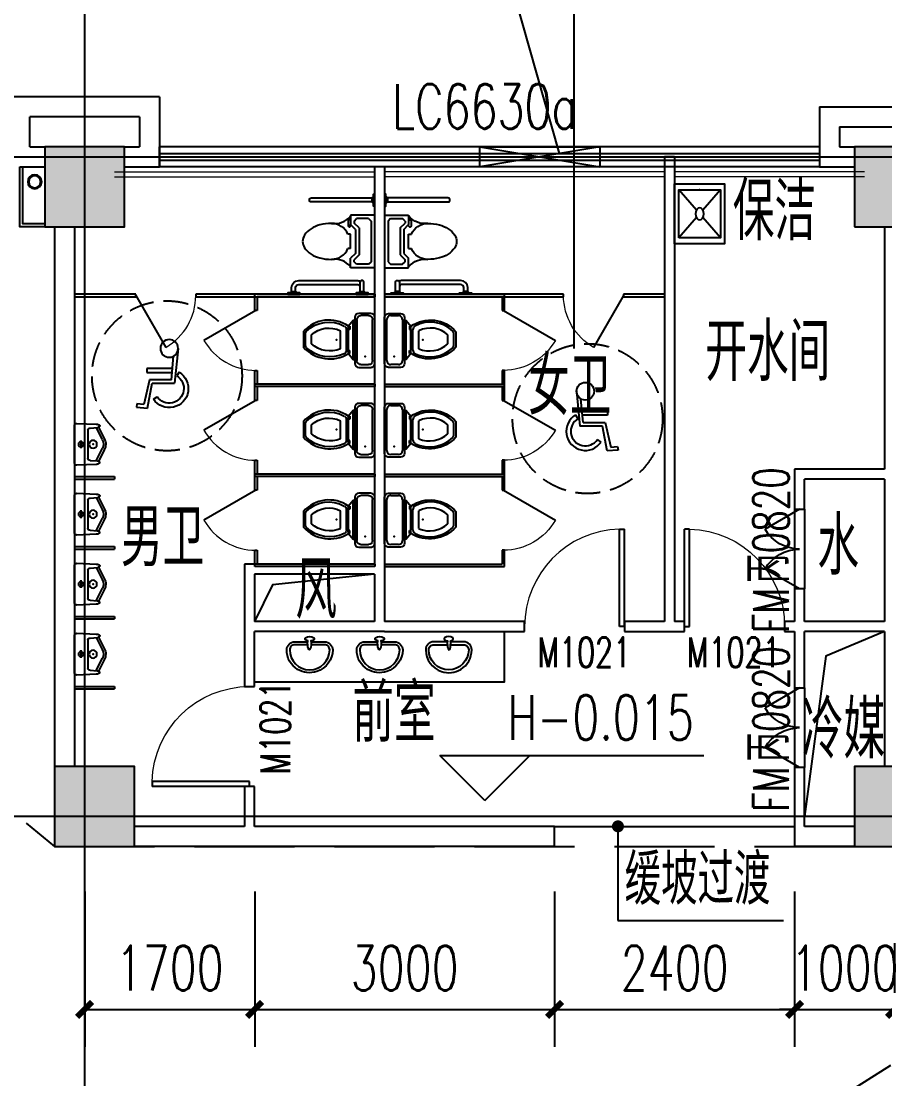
# Model space of a CAD drawing. Extents: x 1738711 to 2346805, y 1189731 to 2516152.
# Drawn here: x 1950257 to 1958894, y 1696599 to 1707182 of the extents above; entities that cross this region are included whole.
import ezdxf

# ---------------------------------------------------------------- set-up
doc = ezdxf.new("R2010")
doc.units = 0
doc.header["$LTSCALE"] = 1000
doc.header["$MEASUREMENT"] = 0
doc.linetypes.add('DASH', pattern=[0.35, 0.25, -0.1])
doc.linetypes.add('复件 140224通州运河二期售楼部条件图_t3$0$X-ME SHAFT SH$0$X-B2$0$WATER_LINE', pattern=[0])
doc.layers.add('_0', color=7, linetype='Continuous', lineweight=25)
doc.layers.add('栏杆', color=6, linetype='Continuous', lineweight=15)
for name, color, linetype in [('AR-TEXT', 7, 'Continuous'), ('COLUMN', 9, 'Continuous'), ('DIM_ELEV', 3, 'Continuous'), ('DIM_IDEN', 3, 'Continuous'), ('DIM_LEAD', 3, 'Continuous'), ('DOTE', 1, 'Continuous'), ('LATRINE', 6, 'Continuous'), ('LVTRY', 6, 'Continuous'), ('PUB_DIM', 3, 'Continuous'), ('PUB_HATCH', 8, 'Continuous'), ('PUB_TEXT', 7, 'Continuous'), ('TOL', 8, 'Continuous'), ('WALL', 40, 'Continuous'), ('WINDOW', 144, 'Continuous'), ('WINDOW_TEXT', 7, 'Continuous'), ('YS', 6, 'Continuous'), ('疏散距离', 211, 'DASH'), ('看线', 8, 'Continuous'), ('面层', 6, 'Continuous')]:
    doc.layers.add(name, color=color, linetype=linetype)
doc.styles.add('_TCH_DIM', font='SIMPLEX', dxfattribs={"bigfont": 'GBCBIG'})
doc.styles.add('_TCH_DIM_T3', font='SIMPLEX', dxfattribs={"width": 0.705882, "bigfont": 'GBCBIG'})
doc.styles.add('_TCH_WINDOW', font='SIMPLEX', dxfattribs={"height": 3.5, "bigfont": 'GBCBIG'})
doc.styles.get("Standard").update_dxf_attribs({"font": 'gbenor.shx', "bigfont": 'gbcbig.shx'})
doc.dimstyles.new('_TCH_ARCH&&150', dxfattribs={"dimtxt": 446.25, "dimasz": 150, "dimexe": 375, "dimexo": 450, "dimgap": 189.375, "dimtad": 1, "dimdec": 0, "dimzin": 0, "dimdsep": 46, "dimtxsty": '_TCH_DIM_T3', "dimblk": 'ARCHTICK', "dimcen": 0.09, "dimclrt": 7, "dimazin": 2, "dimtfac": 1, "dimtdec": 0, "dimtix": 1, "dimtmove": 2, "dimatfit": 3, "dimfxl": 1, "dimtolj": 1, "dimtzin": 0, "dimarcsym": 0})

# ---------------------------------------------------------------- blocks, each defined once
blk = doc.blocks.new('$lvtry$00000218')
at = {"color": 0, "linetype": 'Continuous'}
for p, q in [((-243, -138), (-243, -62)), ((-203, -22), (208, -22)), ((248, -62), (248, -138)), ((208, -178), (-203, -178)), ((198, -200), (-190, -200)), ((-73, -200), (-73, -216)), ((83, -200), (83, -216)), ((-190, -216), (198, -216)), ((-133, -263), (-133, -248)), ((-133, -248), (-103, -248)), ((-133, -263), (141, -263)), ((-103, -248), (-103, -263)), ((-103, -248), (-102, -248)), ((-97, -283), (108, -283)), ((-73, -216), (83, -216)), ((141, -248), (110, -248)), ((110, -248), (110, -263)), ((141, -263), (141, -248)), ((-84, -343), (96, -343)), ((-35, -633), (55, -633)), ((-44, -693), (64, -693))]:
    blk.add_line(p, q, dxfattribs=at)
blk.add_lwpolyline([(141, -263, -0.386399), (87, -713), (-68, -713, -0.361809), (-133, -263), (-190, -216), (-190, -200), (-230, -200, -0.414212), (-270, -160), (-270, -40, -0.414219), (-230, 0), (230, 0, -0.414212), (270, -40), (270, -160, -0.414212), (230, -200), (198, -200), (198, -216)], format="xyb", close=True, dxfattribs=at)
for centre, radius, start, end in [((-203, -62), 40, 90, 180), ((208, -62), 40, 0, 90), ((-203, -138), 40, 180, 270), ((208, -138), 40, 270, 0), ((170, -449), 336, 154.7009, 223.6689), ((-97, -323), 40, 90, 154.7009), ((-134, -459), 317, 315.3845, 29.315), ((108, -323), 40, 29.315, 90), ((170, -449), 276, 157.3076, 221.9151), ((-134, -459), 257, 317.2188, 26.7387), ((-44, -653), 40, 223.6689, 270), ((64, -653), 40, 270, 315.3845)]:
    blk.add_arc(centre, radius, start, end, dxfattribs=at)
at = {"color": 0}
for p in [(-162, -97), (7, -382)]:
    blk.add_point(p, dxfattribs=at)
blk = doc.blocks.new('$TCHSYS$APDOOR2D')
blk.add_line((0.5, 0), (0, 0.866))
at = {"lineweight": 13}
blk.add_arc((0.5, 0), 1, 120, 180, dxfattribs=at)
blk = doc.blocks.new('herahraehreh')
at = {"layer": 'LATRINE'}
for p, q in [((5930054, 676667), (5928854, 676667)), ((5928854, 676667), (5928854, 676504)), ((5930054, 676642), (5928879, 676642)), ((5928879, 676504), (5928879, 676642)), ((5930054, 676642), (5930054, 676667)), ((5928854, 676504), (5928879, 676504)), ((5928879, 675904), (5928854, 675904)), ((5928854, 675904), (5928854, 675742)), ((5928879, 675767), (5928879, 675904)), ((5930054, 675767), (5928879, 675767)), ((5930054, 675742), (5930054, 675767)), ((5930054, 675742), (5928854, 675742))]:
    blk.add_line(p, q, dxfattribs=at)
at = {"layer": 'LATRINE', "xscale": 600, "yscale": -600, "zscale": 25, "rotation": 270}
blk.add_blockref('$TCHSYS$APDOOR2D', (5928866, 676204), dxfattribs=at)
at = {"layer": 'LVTRY', "rotation": 269.9999999999435}
blk.add_blockref('$lvtry$00000218', (5930054, 676204), dxfattribs=at)
blk = doc.blocks.new('$plan$00001624')
for p, q in [((646, -13), (661, -28)), ((701, -28), (716, -13))]:
    blk.add_line(p, q)
for points in [[(60, 0), (60, -13), (-60, -13), (-60, 0)], [(744, 0), (744, -13), (624, -13), (624, 0)]]:
    blk.add_lwpolyline(points, close=True)
blk.add_lwpolyline([(-38, -13), (-23, -28), (17, -28), (33, -13)])
for points in [[(-23, -28), (-23, -66, 0.414213), (49, -137), (632, -137, 0.119966), (665, -129)], [(17, -28), (17, -66, 0.414211), (49, -97), (632, -97, 0.298815), (661, -78)]]:
    blk.add_lwpolyline(points, format="xyb")
blk.add_lwpolyline([(681, -137), (681, -137, -0.414214), (661, -117), (661, -28), (701, -28), (701, -117, -0.414214)], format="xyb", close=True)
blk = doc.blocks.new('A$C3D6C1C4F')
at = {"layer": 'LVTRY'}
for p, q in [((0, 736), (240, 736)), ((0, 208), (0, 736)), ((0, 736), (240, 736)), ((0, 208), (0, 736)), ((36, 676), (60, 700)), ((36, 676), (60, 700)), ((36, 268), (36, 676)), ((36, 268), (36, 676)), ((60, 700), (180, 700)), ((60, 700), (180, 700)), ((156, 607), (204, 655)), ((156, 607), (204, 655)), ((180, 700), (204, 676)), ((180, 700), (204, 676)), ((192, 592), (240, 640)), ((192, 592), (240, 640)), ((204, 676), (204, 655)), ((204, 676), (204, 655)), ((240, 736), (240, 640)), ((240, 736), (240, 640)), ((156, 337), (156, 607)), ((156, 337), (156, 607)), ((192, 352), (192, 592)), ((192, 352), (192, 592)), ((240, 544), (240, 400)), ((240, 544), (267, 544)), ((240, 544), (240, 400)), ((240, 544), (267, 544)), ((156, 337), (204, 289)), ((156, 337), (204, 289)), ((192, 352), (240, 304)), ((192, 352), (240, 304)), ((240, 400), (267, 400)), ((240, 400), (267, 400)), ((60, 244), (36, 268)), ((60, 244), (36, 268)), ((60, 244), (180, 244)), ((60, 244), (180, 244)), ((204, 268), (180, 244)), ((204, 268), (180, 244)), ((204, 268), (204, 289)), ((204, 268), (204, 289)), ((240, 316), (240, 304)), ((240, 316), (240, 304)), ((240, 208), (240, 304)), ((240, 208), (240, 304)), ((240, 256), (264, 256)), ((240, 256), (264, 256)), ((264, 256), (264, 316)), ((264, 256), (264, 316)), ((0, 208), (240, 208)), ((0, 208), (240, 208)), ((28, 77), (13, 93)), ((13, 22), (28, 37))]:
    blk.add_line(p, q, dxfattribs=at)
blk.add_lwpolyline([(0, 120), (13, 120), (13, 0), (0, 0)], close=True, dxfattribs=at)
blk.add_lwpolyline([(653, 57), (653, 57, -0.414214), (633, 37), (28, 37), (28, 77), (633, 77, -0.414214)], format="xyb", close=True, dxfattribs=at)
for centre, radius, start, end in [((403, 866), 216, 221.089, 277.7989), ((403, 866), 216, 221.089, 277.7989), ((432, 472), 180, 90, 156.4218), ((432, 472), 180, 90, 156.4218), ((432, 193), 459, 75.4857, 90), ((432, 193), 459, 75.4857, 90), ((468, 331), 317, 57.9946, 75.4857), ((468, 331), 317, 57.9946, 75.4857), ((522, 417), 214, 33.5341, 57.9946), ((522, 417), 214, 33.5341, 57.9946), ((604, 472), 116, 0, 33.5341), ((604, 472), 116, 0, 33.5341), ((604, 472), 116, 326.4659, 360), ((604, 472), 116, 326.4659, 360), ((252, 316), 12, 0, 180), ((252, 316), 12, 0, 180), ((432, 472), 180, 203.5782, 270), ((432, 472), 180, 203.5782, 270), ((468, 614), 317, 284.5143, 302.0054), ((468, 614), 317, 284.5143, 302.0054), ((522, 527), 214, 302.0054, 326.4659), ((522, 527), 214, 302.0054, 326.4659), ((403, 78), 216, 82.2011, 138.911), ((403, 78), 216, 82.2011, 138.911), ((432, 751), 459, 270, 284.5143), ((432, 751), 459, 270, 284.5143)]:
    blk.add_arc(centre, radius, start, end, dxfattribs=at)
at = {"layer": 'LVTRY', "extrusion": (0, 0, -1), "zscale": -1}
blk.add_blockref('$plan$00001624', (-808, 1000), dxfattribs=at)
blk = doc.blocks.new('A$C5E30574B')
at = {"layer": 'TOL'}
for p, q in [((103, 597), (137, 248)), ((103, 597), (103, 597)), ((170, 284), (147, 520)), ((93, 360), (116, 322)), ((159, 396), (414, 396)), ((414, 356), (163, 356)), ((414, 396), (414, 356)), ((362, 248), (137, 248)), ((170, 284), (390, 284)), ((410, 0), (362, 248)), ((390, 284), (446, 36)), ((350, 88), (312, 113)), ((518, 8), (410, 0)), ((446, 36), (514, 44)), ((514, 44), (518, 8))]:
    blk.add_line(p, q, dxfattribs=at)
blk.add_circle((191, 597), 88.4, dxfattribs=at)
for radius in [191, 146]:
    blk.add_arc((191, 196), radius, 120.8699, 325.7103, dxfattribs=at)
blk = doc.blocks.new('$lvtry$00000191')
for p, q in [((-250, -50, 0), (-39, -218.8, 0)), ((39, -218.8, 0), (250, -50, 0)), ((-250, -450, 0), (-39, -281.2, 0)), ((39, -281.2, 0), (250, -450, 0))]:
    blk.add_line(p, q)
at = {"elevation": 0}
for points in [[(300, -500), (300, 0), (-300, 0), (-300, -500)], [(250, -450), (250, -50), (-250, -50), (-250, -450)]]:
    blk.add_lwpolyline(points, close=True, dxfattribs=at)
blk.add_circle((0, -250, 0), 50)
blk.add_point((0, -50, 0))
blk = doc.blocks.new('A$C68B42598')
at = {"layer": 'YS'}
for radius in [70, 60]:
    blk.add_circle((70, 70), radius, dxfattribs=at)
blk = doc.blocks.new('hreahaerheh')
at = {"layer": 'YS', "xscale": -1, "rotation": 180}
blk.add_blockref('A$C68B42598', (1940715, 1907879), dxfattribs=at)
blk = doc.blocks.new('hgerahgrehre')
at = {"layer": '看线'}
for p, q in [((1923667, 1595055), (1923867, 1596255)), ((1923667, 1596255), (1923867, 1595055))]:
    blk.add_line(p, q, dxfattribs=at)
blk.add_lwpolyline([(1923667, 1595055), (1923667, 1596255), (1923867, 1596255), (1923867, 1595055)], close=True, dxfattribs=at)
blk = doc.blocks.new('_ArchTick')
at = {"color": 0, "linetype": 'ByBlock', "const_width": 0.4}
blk.add_lwpolyline([(-0.5, -0.5), (0.5, 0.5)], dxfattribs=at)
blk = doc.blocks.new('*D2672')
at = {"layer": 'Defpoints', "color": 0, "transparency": 16777216}
for p in [(1950892, 1698925), (1952592, 1698925), (1952592, 1697294)]:
    blk.add_point(p, dxfattribs=at)
at = {"layer": 'PUB_DIM', "color": 0, "lineweight": -2, "transparency": 16777216}
for p, q in [((1950892, 1698475), (1950892, 1696919)), ((1952592, 1698475), (1952592, 1696919)), ((1950892, 1697294), (1952592, 1697294))]:
    blk.add_line(p, q, dxfattribs=at)
at = {"layer": 'PUB_DIM', "color": 0, "lineweight": -2, "transparency": 16777216, "xscale": 150, "yscale": 150, "zscale": 150, "rotation": 180}
blk.add_blockref('_ArchTick', (1950892, 1697294), dxfattribs=at)
at = {"layer": 'PUB_DIM', "color": 0, "lineweight": -2, "transparency": 16777216, "xscale": 150, "yscale": 150, "zscale": 150}
blk.add_blockref('_ArchTick', (1952592, 1697294), dxfattribs=at)
at = {"layer": 'PUB_DIM', "color": 7, "transparency": 16777216, "insert": (1951742, 1697707), "char_height": 446.2, "attachment_point": 5, "style": '_TCH_DIM_T3'}
blk.add_mtext('\\A1;1700', dxfattribs=at)
blk = doc.blocks.new('*D2673')
at = {"layer": 'Defpoints', "color": 0, "transparency": 16777216}
for p in [(1952592, 1698925), (1955592, 1698925), (1955592, 1697294)]:
    blk.add_point(p, dxfattribs=at)
at = {"layer": 'PUB_DIM', "color": 0, "lineweight": -2, "transparency": 16777216}
for p, q in [((1952592, 1698475), (1952592, 1696919)), ((1955592, 1698475), (1955592, 1696919)), ((1952592, 1697294), (1955592, 1697294))]:
    blk.add_line(p, q, dxfattribs=at)
at = {"layer": 'PUB_DIM', "color": 0, "lineweight": -2, "transparency": 16777216, "xscale": 150, "yscale": 150, "zscale": 150, "rotation": 180}
blk.add_blockref('_ArchTick', (1952592, 1697294), dxfattribs=at)
at = {"layer": 'PUB_DIM', "color": 0, "lineweight": -2, "transparency": 16777216, "xscale": 150, "yscale": 150, "zscale": 150}
blk.add_blockref('_ArchTick', (1955592, 1697294), dxfattribs=at)
at = {"layer": 'PUB_DIM', "color": 7, "transparency": 16777216, "insert": (1954092, 1697707), "char_height": 446.2, "attachment_point": 5, "style": '_TCH_DIM_T3'}
blk.add_mtext('\\A1;3000', dxfattribs=at)
blk = doc.blocks.new('*D2674')
at = {"layer": 'Defpoints', "color": 0, "transparency": 16777216}
for p in [(1955592, 1698925), (1957992, 1698925), (1957992, 1697294)]:
    blk.add_point(p, dxfattribs=at)
at = {"layer": 'PUB_DIM', "color": 0, "lineweight": -2, "transparency": 16777216}
for p, q in [((1955592, 1698475), (1955592, 1696919)), ((1957992, 1698475), (1957992, 1696919)), ((1955592, 1697294), (1957992, 1697294))]:
    blk.add_line(p, q, dxfattribs=at)
at = {"layer": 'PUB_DIM', "color": 0, "lineweight": -2, "transparency": 16777216, "xscale": 150, "yscale": 150, "zscale": 150, "rotation": 180}
blk.add_blockref('_ArchTick', (1955592, 1697294), dxfattribs=at)
at = {"layer": 'PUB_DIM', "color": 0, "lineweight": -2, "transparency": 16777216, "xscale": 150, "yscale": 150, "zscale": 150}
blk.add_blockref('_ArchTick', (1957992, 1697294), dxfattribs=at)
at = {"layer": 'PUB_DIM', "color": 7, "transparency": 16777216, "insert": (1956792, 1697707), "char_height": 446.2, "attachment_point": 5, "style": '_TCH_DIM_T3'}
blk.add_mtext('\\A1;2400', dxfattribs=at)
blk = doc.blocks.new('*D2675')
at = {"layer": 'Defpoints', "color": 0, "transparency": 16777216}
for p in [(1957992, 1698925), (1958992, 1698925), (1958992, 1697294)]:
    blk.add_point(p, dxfattribs=at)
at = {"layer": 'PUB_DIM', "color": 0, "lineweight": -2, "transparency": 16777216}
for p, q in [((1957992, 1698475), (1957992, 1696919)), ((1958992, 1698475), (1958992, 1696919)), ((1957992, 1697294), (1957842, 1697294)), ((1957992, 1697294), (1958992, 1697294)), ((1958992, 1697294), (1959142, 1697294))]:
    blk.add_line(p, q, dxfattribs=at)
at = {"layer": 'PUB_DIM', "color": 0, "lineweight": -2, "transparency": 16777216, "xscale": 150, "yscale": 150, "zscale": 150}
blk.add_blockref('_ArchTick', (1957992, 1697294), dxfattribs=at)
at = {"layer": 'PUB_DIM', "color": 0, "lineweight": -2, "transparency": 16777216, "xscale": 150, "yscale": 150, "zscale": 150, "rotation": 180}
blk.add_blockref('_ArchTick', (1958992, 1697294), dxfattribs=at)
at = {"layer": 'PUB_DIM', "color": 7, "transparency": 16777216, "insert": (1958492, 1697707), "char_height": 446.2, "attachment_point": 5, "style": '_TCH_DIM_T3'}
blk.add_mtext('\\A1;1000', dxfattribs=at)
blk = doc.blocks.new('$TCHSYS$WIN2D')
for p, q in [((-0.5, 0.5), (0.5, 0.5)), ((-0.5, 0.5), (-0.5, -0.5)), ((0.5, 0.5), (0.5, -0.5)), ((0.5, 0.1667), (-0.5, 0.1667)), ((0.5, -0.1667), (-0.5, -0.1667)), ((-0.5, -0.5), (0.5, -0.5))]:
    blk.add_line(p, q)
blk = doc.blocks.new('$lvtry$00000235')
at = {"color": 0}
for p, q in [((-39, -63), (38, -63)), ((-161, -154), (-167, -227)), ((-140, -132), (140, -132)), ((161, -154), (167, -226)), ((-166, -214), (-46, -274)), ((166, -214), (45, -274))]:
    blk.add_line(p, q, dxfattribs=at)
blk.add_lwpolyline([(57, -295), (171, -239, 0.002799), (171, -239, 0.105175), (177, -247, 0.168909), (184, -249, 0.168909), (190, -247, 0.105175), (196, -239, 0.067291), (200, -229, 0.053441), (201, -215), (209, -22, 0.426355), (188, 0), (-188, 0, 0.42618), (-209, -22), (-201, -215, 0.050566), (-200, -230, 0.064405), (-196, -240, 0.10395), (-190, -249, 0.176068), (-184, -251, 0.176068), (-178, -249, 0.10395), (-171, -240, 0.009138), (-171, -239), (-56, -296, 0.274628)], format="xyb", close=True, dxfattribs=at)
for points in [[(-167, -227), (-171, -239)], [(167, -229), (171, -239)]]:
    blk.add_lwpolyline(points)
for centre, radius in [((0, -63), 25), ((0, -184), 39.1)]:
    blk.add_circle(centre, radius, dxfattribs=at)
for centre, radius, start, end in [((-140, -153), 21, 90, 182.3309), ((140, -153), 21, 357.6352, 90), ((0, -200), 87.2, 238.5236, 301.4764), ((230, -215), 64.1, 189.8691, 192.2361)]:
    blk.add_arc(centre, radius, start, end, dxfattribs=at)
for p in [(0, -63), (0, -184)]:
    blk.add_point(p, dxfattribs=at)
blk = doc.blocks.new('$DorLib2D$00000231')
at = {"color": 0}
for p, q in [((-0.5, 0), (-0.25, 0.433)), ((0.5, 0), (0.25, 0.433))]:
    blk.add_line(p, q, dxfattribs=at)
for centre, start, end in [((-0.5, 0), 0, 60), ((0.5, 0), 120, 180)]:
    blk.add_arc(centre, 0.5, start, end, dxfattribs=at)
blk = doc.blocks.new('$DorLib2D$00000001')
for p, q in [((0.45, 0.975), (0.5, 0.975)), ((0.45, 0), (0.45, 0.975)), ((0.5, 0), (0.5, 0.975)), ((0.5, 0), (0.45, 0))]:
    blk.add_line(p, q)
at = {"lineweight": 13}
blk.add_arc((0.475, 0), 0.975, 91.4693, 180, dxfattribs=at)
blk = doc.blocks.new('_FZH')
blk.add_lwpolyline([(-0.5, -0.5), (0.5, -0.5), (0.5, 0.5), (-0.5, 0.5)], close=True)
at = {"layer": 'PUB_HATCH'}
blk.add_solid([(-0.5, -0.5), (0.5, -0.5), (-0.5, 0.5), (0.5, 0.5)], dxfattribs=at)
blk = doc.blocks.new('$plan$00003672')
at = {"layer": 'LVTRY'}
blk.add_lwpolyline([(-13, -53), (-149, -53, 0.414214), (-229, -133, 0.32323), (-71, -351, 0.221893), (122, -329, 0.260048), (231, -133, 0.414214), (151, -53), (21, -53), (21, -44), (35, -38), (43, -32, 0.455591), (42, -12, 0.320583), (-41, -14, 0.528402), (-35, -37, 0.105242), (-12, -45), (-13, -53)], format="xyb", close=True, dxfattribs=at)
blk.add_lwpolyline([(21, -83), (151, -83, -0.414214), (201, -133, -1), (-199, -133, -0.414214), (-149, -83), (-12, -83)], format="xyb", dxfattribs=at)
blk.add_ellipse((4, -65), major_axis=(0, -67.6), ratio=0.25596, start_param=4.408868, end_param=8.176048, dxfattribs=at)

msp = doc.modelspace()

# ---------------------------------------------------------------- linework, layer by layer
at = {"layer": 'DIM_ELEV'}
for p, q in [((1954892.6, 1699383.9), (1954442.6, 1699833.9)), ((1954442.6, 1699833.9), (1957085.4, 1699833.9)), ((1954892.6, 1699383.9), (1955342.6, 1699833.9))]:
    msp.add_line(p, q, dxfattribs=at)
at = {"layer": 'DIM_IDEN'}
msp.add_line((1955786.3, 1703907.9), (1955786.3, 1714349.3), dxfattribs=at)
msp.add_lwpolyline([(1955786.3, 1703907.9, 1), (1955786.3, 1703907.9, 1)], format="xyb", close=True, dxfattribs=at)
at = {"layer": 'DIM_LEAD'}
for p, q in [((1955641.9, 1705858.7), (1954775, 1708903.7)), ((1955641.9, 1705858.7), (1954775, 1708903.7)), ((1956224.9, 1699125.4), (1956224.9, 1698183.4)), ((1956224.9, 1698183.4), (1957879.1, 1698183.4))]:
    msp.add_line(p, q, dxfattribs=at)
at = {"layer": 'DIM_LEAD', "const_width": 60}
msp.add_lwpolyline([(1956224.9, 1699155.4, 1), (1956224.9, 1699095.4, 1)], format="xyb", close=True, dxfattribs=at)
at = {"layer": 'DOTE'}
for p, q in [((1950891.9, 1721249.3), (1950891.9, 1683625.4)), ((1919991.9, 1705825.4), (2001891.9, 1705825.4)), ((2001891.9, 1699225.4), (1919991.9, 1699225.4))]:
    msp.add_line(p, q, dxfattribs=at)
at = {"layer": 'LATRINE'}
for p, q in [((1951403.2, 1704450.4), (1950791.9, 1704450.4)), ((1950791.9, 1704450.4), (1950791.9, 1704425.4)), ((1950791.9, 1704425.4), (1951403.2, 1704425.4)), ((1951403.2, 1704425.4), (1951403.2, 1704450.4)), ((1953791.9, 1704450.4), (1952003.2, 1704450.4)), ((1952003.2, 1704450.4), (1952003.2, 1704425.4)), ((1952003.2, 1704425.4), (1953791.9, 1704425.4)), ((1953791.9, 1704425.4), (1953791.9, 1704450.4)), ((1955680.6, 1704450.4), (1953891.9, 1704450.4)), ((1953891.9, 1704425.4), (1955680.6, 1704425.4)), ((1955680.6, 1704425.4), (1955680.6, 1704450.4)), ((1956691.9, 1704450.4), (1956280.6, 1704450.4)), ((1956280.6, 1704450.4), (1956280.6, 1704425.4)), ((1956280.6, 1704425.4), (1956691.9, 1704425.4)), ((1950791.9, 1702625.4), (1951191.9, 1702625.4)), ((1950791.9, 1702625.4), (1950791.9, 1702600.4)), ((1950791.9, 1702600.4), (1951191.9, 1702600.4)), ((1951191.9, 1702625.4), (1951191.9, 1702600.4)), ((1950791.9, 1701925.4), (1951191.9, 1701925.4)), ((1950791.9, 1701925.4), (1950791.9, 1701900.4)), ((1950791.9, 1701900.4), (1951191.9, 1701900.4)), ((1951191.9, 1701925.4), (1951191.9, 1701900.4)), ((1950791.9, 1701225.4), (1951191.9, 1701225.4)), ((1950791.9, 1701225.4), (1950791.9, 1701200.4)), ((1950791.9, 1701200.4), (1951191.9, 1701200.4)), ((1951191.9, 1701225.4), (1951191.9, 1701200.4)), ((1950791.9, 1700525.4), (1951191.9, 1700525.4)), ((1950791.9, 1700525.4), (1950791.9, 1700500.4)), ((1950791.9, 1700500.4), (1951191.9, 1700500.4)), ((1951191.9, 1700525.4), (1951191.9, 1700500.4))]:
    msp.add_line(p, q, dxfattribs=at)
at = {"layer": 'LVTRY'}
msp.add_lwpolyline([(1952591.9, 1700570.7), (1955091.9, 1700570.7), (1955091.9, 1701070.7)], dxfattribs=at)
at = {"layer": 'LVTRY', "linetype": 'DASH'}
for centre in [(1951715.5, 1703633.5), (1955920.8, 1703205.2)]:
    msp.add_circle(centre, 750, dxfattribs=at)
at = {"layer": 'WALL', "linetype": '复件 140224通州运河二期售楼部条件图_t3$0$X-ME SHAFT SH$0$X-B2$0$WATER_LINE'}
for p, q in [((1951641.9, 1706425.4), (1950141.9, 1706425.4)), ((1951641.9, 1706425.4), (1951641.9, 1705925.4)), ((1958241.9, 1706325.4), (1959741.9, 1706325.4)), ((1958241.9, 1706325.4), (1958241.9, 1705925.4)), ((1950341.9, 1705925.4), (1950341.9, 1706225.4)), ((1951441.9, 1706225.4), (1950341.9, 1706225.4)), ((1951441.9, 1706225.4), (1951441.9, 1705925.4)), ((1958441.9, 1706125.4), (1959541.9, 1706125.4)), ((1958441.9, 1706125.4), (1958441.9, 1705925.4)), ((1950341.9, 1705925.4), (1950491.9, 1705925.4)), ((1951291.9, 1705925.4), (1951441.9, 1705925.4)), ((1951641.9, 1705725.4), (1951641.9, 1705925.4)), ((1958241.9, 1705925.4), (1958241.9, 1705725.4)), ((1958441.9, 1705925.4), (1958591.9, 1705925.4)), ((1950241.9, 1705725.4), (1950491.9, 1705725.4)), ((1951291.9, 1705725.4), (1951541.9, 1705725.4)), ((1951541.9, 1705725.4), (1951641.9, 1705725.4)), ((1958241.9, 1705725.4), (1958341.9, 1705725.4)), ((1958341.9, 1705725.4), (1958591.9, 1705725.4))]:
    msp.add_line(p, q, dxfattribs=at)
at = {"layer": 'WALL'}
for p, q in [((1956691.9, 1705825.4), (1956691.9, 1704437.9)), ((1956791.9, 1705825.4), (1956691.9, 1705825.4)), ((1956791.9, 1705825.4), (1956791.9, 1704437.9)), ((1953791.9, 1705725.4), (1953791.9, 1704437.9)), ((1953891.9, 1705725.4), (1953791.9, 1705725.4)), ((1953891.9, 1705725.4), (1953891.9, 1704437.9)), ((1950591.9, 1705125.4), (1950591.9, 1699725.4)), ((1950791.9, 1705125.4), (1950791.9, 1699725.4)), ((1958891.9, 1705125.4), (1958891.9, 1702700.4)), ((1953791.9, 1704437.9), (1953791.9, 1701750.4)), ((1953891.9, 1704437.9), (1953891.9, 1701650.4)), ((1956691.9, 1704437.9), (1956691.9, 1701175.4)), ((1956791.9, 1704437.9), (1956791.9, 1701175.4)), ((1957991.9, 1702700.4), (1957991.9, 1702300.4)), ((1958891.9, 1702700.4), (1957991.9, 1702700.4)), ((1958091.9, 1702300.4), (1958091.9, 1702600.4)), ((1958891.9, 1702600.4), (1958091.9, 1702600.4)), ((1958891.9, 1702600.4), (1958891.9, 1701175.4)), ((1957991.9, 1702300.4), (1958091.9, 1702300.4)), ((1952491.9, 1701750.4), (1952491.9, 1701075.4)), ((1953791.9, 1701750.4), (1952491.9, 1701750.4)), ((1952591.9, 1701650.4), (1952591.9, 1701175.4)), ((1953791.9, 1701650.4), (1952591.9, 1701650.4)), ((1953791.9, 1701650.4), (1953791.9, 1701175.4)), ((1953891.9, 1701650.4), (1953891.9, 1701175.4)), ((1958091.9, 1701500.4), (1957991.9, 1701500.4)), ((1957991.9, 1701500.4), (1957991.9, 1701175.4)), ((1958091.9, 1701175.4), (1958091.9, 1701500.4)), ((1953791.9, 1701175.4), (1952591.9, 1701175.4)), ((1955291.9, 1701175.4), (1953891.9, 1701175.4)), ((1955291.9, 1701075.4), (1955291.9, 1701175.4)), ((1956691.9, 1701175.4), (1956291.9, 1701175.4)), ((1956291.9, 1701175.4), (1956291.9, 1701075.4)), ((1956891.9, 1701175.4), (1956791.9, 1701175.4)), ((1956891.9, 1701075.4), (1956891.9, 1701175.4)), ((1957991.9, 1701175.4), (1957891.9, 1701175.4)), ((1957891.9, 1701175.4), (1957891.9, 1701075.4)), ((1958891.9, 1701175.4), (1958091.9, 1701175.4)), ((1952491.9, 1701075.4), (1952491.9, 1700525.4)), ((1953891.9, 1701075.4), (1952591.9, 1701075.4)), ((1952591.9, 1700525.4), (1952591.9, 1701075.4)), ((1953891.9, 1701075.4), (1955291.9, 1701075.4)), ((1956291.9, 1701075.4), (1956691.9, 1701075.4)), ((1956691.9, 1701075.4), (1956891.9, 1701075.4)), ((1957891.9, 1701075.4), (1957991.9, 1701075.4)), ((1957991.9, 1701075.4), (1957991.9, 1700512.9)), ((1958891.9, 1701075.4), (1958091.9, 1701075.4)), ((1958091.9, 1700512.9), (1958091.9, 1701075.4)), ((1958891.9, 1701075.4), (1958891.9, 1699975.4)), ((1952491.9, 1700525.4), (1952591.9, 1700525.4)), ((1957991.9, 1700512.9), (1958091.9, 1700512.9)), ((1958891.9, 1699975.4), (1958891.9, 1699725.4)), ((1958091.9, 1699712.9), (1957991.9, 1699712.9)), ((1957991.9, 1699712.9), (1957991.9, 1698925.4)), ((1958091.9, 1699125.4), (1958091.9, 1699712.9)), ((1952591.9, 1699525.4), (1952491.9, 1699525.4)), ((1952491.9, 1699525.4), (1952491.9, 1699125.4)), ((1952591.9, 1699125.4), (1952591.9, 1699525.4)), ((1952491.9, 1699125.4), (1951391.9, 1699125.4)), ((1955591.9, 1699125.4), (1952591.9, 1699125.4)), ((1955591.9, 1698925.4), (1955591.9, 1699125.4)), ((1958591.9, 1699125.4), (1958091.9, 1699125.4)), ((1952591.9, 1698925.4), (1951391.9, 1698925.4)), ((1955591.9, 1698925.4), (1952591.9, 1698925.4)), ((1958591.9, 1698925.4), (1957991.9, 1698925.4))]:
    msp.add_line(p, q, dxfattribs=at)
at = {"layer": 'WINDOW'}
for p, q in [((1957991.9, 1702300.4), (1957991.9, 1701500.4)), ((1958091.9, 1702300.4), (1958091.9, 1701500.4)), ((1957991.9, 1700512.9), (1957991.9, 1699712.9)), ((1958091.9, 1700512.9), (1958091.9, 1699712.9)), ((1955591.9, 1699125.4), (1957991.9, 1699125.4))]:
    msp.add_line(p, q, dxfattribs=at)
at = {"layer": '栏杆'}
for points in [[(1951191.9, 1705675.4), (1953791.9, 1705675.4)], [(1956691.9, 1705675.4), (1953891.9, 1705675.4)], [(1951191.9, 1705625.4), (1953791.9, 1705625.4)], [(1956691.9, 1705625.4), (1953891.9, 1705625.4)]]:
    msp.add_lwpolyline(points, dxfattribs=at)
at = {"layer": '栏杆', "elevation": 0}
for points in [[(1958691.9, 1705675.4), (1956791.9, 1705675.4)], [(1958691.9, 1705625.4), (1956791.9, 1705625.4)]]:
    msp.add_lwpolyline(points, dxfattribs=at)
at = {"layer": '疏散距离', "ltscale": 4}
for points in [[(1942691.9, 1705325.4), (1950591.9, 1698925.4), (1962441.9, 1698925.4)], [(1942691.9, 1686525.4), (1962441.9, 1698925.4)]]:
    msp.add_lwpolyline(points, dxfattribs=at)
at = {"layer": '看线'}
for points in [[(1953791.9, 1701650.4), (1952769.3, 1701543.2), (1952591.9, 1701175.4)], [(1958891.9, 1701075.4), (1958304.6, 1700827.8), (1958091.9, 1699225.4)]]:
    msp.add_lwpolyline(points, dxfattribs=at)
at = {"layer": '面层', "color": 144}
for points in [[(1950491.9, 1705125.4), (1950241.9, 1705125.4), (1950241.9, 1705725.4)], [(1950491.9, 1705155.4), (1950271.9, 1705155.4), (1950271.9, 1705725.4)]]:
    msp.add_lwpolyline(points, dxfattribs=at)

# ---------------------------------------------------------------- block references
at = {"rotation": 270}
msp.add_blockref('hgerahgrehre', (359787.3, 3629592.7), dxfattribs=at)
at = {"ltscale": 2, "extrusion": (0, 0, -1), "xscale": -1, "zscale": -1, "rotation": 180}
msp.add_blockref('A$C3D6C1C4F', (-1953791.9, 1705450.5), dxfattribs=at)
at = {"ltscale": 2, "extrusion": (0, 0, -1), "zscale": -1, "rotation": 180}
msp.add_blockref('A$C3D6C1C4F', (-1953891.9, 1705450.5), dxfattribs=at)
at = {"layer": '_0'}
msp.add_blockref('hreahaerheh', (9607.3, -202233.7), dxfattribs=at)
at = {"layer": '_0', "xscale": -1, "rotation": 180}
for p in [(-3976261.6, 2380192.2), (-3976261.6, 2379292.2), (-3976261.6, 2378392.2)]:
    msp.add_blockref('herahraehreh', p, dxfattribs=at)
at = {"layer": '_0', "rotation": 180}
for p in [(7883945.4, 2380192.2), (7883945.4, 2379292.2), (7883945.4, 2378392.2)]:
    msp.add_blockref('herahraehreh', p, dxfattribs=at)
at = {"layer": 'COLUMN', "linetype": '复件 140224通州运河二期售楼部条件图_t3$0$X-ME SHAFT SH$0$X-B2$0$WATER_LINE'}
for p, xscale, yscale, zscale, rotation in [((1950891.9, 1705525.4), 800.0000005010515, 800.0000004190952, 800.0000004190952, 5.222693473408623e-08), ((1958991.9, 1705525.4), 799.9999997981358, 800.0000002912711, 800.0000002912711, 359.999999966316), ((1950991.9, 1699325.4), 800.0000004766043, 799.9999982933514, 799.9999982933514, 4.108785670137965e-08), ((1958991.9, 1699325.4), 800.0000004102476, 799.9999996265396, 799.9999996265396, 359.9999999646985)]:
    msp.add_blockref('_FZH', p, dxfattribs=dict(at, xscale=xscale, yscale=yscale, zscale=zscale, rotation=rotation))
at = {"layer": 'LATRINE', "xscale": 600, "zscale": 25}
for p, yscale, rotation in [((1951703.2, 1704437.9), 600, 180.0000000184895), ((1955980.6, 1704437.9), -600, 359.9999999815143)]:
    msp.add_blockref('$TCHSYS$APDOOR2D', p, dxfattribs=dict(at, yscale=yscale, rotation=rotation))
at = {"layer": 'LVTRY', "xscale": -0.8333333333333334, "yscale": 1.2}
msp.add_blockref('$lvtry$00000191', (1957041.9, 1705554.6), dxfattribs=at)
at = {"layer": 'LVTRY', "xscale": -1}
msp.add_blockref('A$C5E30574B', (1951928.6, 1703310.5), dxfattribs=at)
at = {"layer": 'LVTRY'}
msp.add_blockref('A$C5E30574B', (1955707.7, 1702882.2), dxfattribs=at)
at = {"layer": 'LVTRY', "yscale": -1}
for name, p, rotation in [('$lvtry$00000235', (1950791.9, 1702948.7), 270.0000000000573), ('$lvtry$00000235', (1950791.9, 1702248.7), 270.0000000000573), ('$lvtry$00000235', (1950791.9, 1701548.7), 270.0000000000573), ('$lvtry$00000235', (1950791.9, 1700848.7), 270.0000000000573), ('$plan$00003672', (1953143, 1701025.1, 0), 180.000000000475), ('$plan$00003672', (1953843, 1701025.1, 0), 180.000000000475)]:
    msp.add_blockref(name, p, dxfattribs=dict(at, rotation=rotation))
at = {"layer": 'LVTRY', "rotation": 359.9999999995251}
msp.add_blockref('$plan$00003672', (1954531.4, 1701025.1, 0), dxfattribs=at)
at = {"layer": 'WINDOW', "linetype": '复件 140224通州运河二期售楼部条件图_t3$0$X-ME SHAFT SH$0$X-B2$0$WATER_LINE'}
ref = msp.add_blockref('$TCHSYS$WIN2D', (1954941.9, 1705825.4), dxfattribs=dict(at, xscale=-6600, yscale=200, zscale=-6600, rotation=359.9999999999764))
ref.add_attrib('A', 'LC6630a', (1953966.9, 1706105.4), dxfattribs={"layer": 'WINDOW_TEXT', "linetype": '复件 140224通州运河二期售楼部条件图_t3$0$X-ME SHAFT SH$0$X-B2$0$WATER_LINE', "ltscale": 0.5, "height": 446.25, "style": '_TCH_WINDOW', "width": 0.705882})
at = {"layer": 'WINDOW', "xscale": 800, "yscale": -800, "zscale": 800}
for p, rotation in [((1958041.9, 1701900.4), 269.9999998428041), ((1958041.9, 1700112.9), 269.999999838232)]:
    msp.add_blockref('$DorLib2D$00000231', p, dxfattribs=dict(at, rotation=rotation))
at = {"layer": 'WINDOW'}
ref = msp.add_blockref('$DorLib2D$00000001', (1955791.9, 1701125.4), dxfattribs=dict(at, xscale=-1000, yscale=-1000, zscale=-1000, rotation=179.9999999963124))
ref.add_attrib('A', 'M1021', (1955419.8, 1700718.4), dxfattribs={"layer": 'WINDOW_TEXT', "ltscale": 0.5, "height": 297.5, "rotation": 360, "style": '_TCH_WINDOW', "width": 0.705882})
ref = msp.add_blockref('$DorLib2D$00000001', (1957391.9, 1701125.4), dxfattribs=dict(at, xscale=1000, yscale=-1000, zscale=1000, rotation=179.9999999963028))
ref.add_attrib('A', 'M1021', (1956914, 1700718.4), dxfattribs={"layer": 'WINDOW_TEXT', "ltscale": 0.5, "height": 297.5, "rotation": 360, "style": '_TCH_WINDOW', "width": 0.705882})
ref = msp.add_blockref('$DorLib2D$00000001', (1952541.9, 1700025.4), dxfattribs=dict(at, xscale=1000, yscale=-1000, zscale=1000, rotation=269.9999998381995))
ref.add_attrib('A', 'M1021', (1952947.3, 1699645.5), dxfattribs={"layer": 'WINDOW_TEXT', "ltscale": 0.5, "height": 297.5, "rotation": 90, "style": '_TCH_WINDOW', "width": 0.705882})

# ---------------------------------------------------------------- texts
at = {"layer": 'AR-TEXT'}
for s, height, p in [('保洁', 578.72, (1957373, 1704990.2)), ('开水间', 578.72, (1957098.4, 1703582.7)), ('女卫', 578.72, (1955325.7, 1703239.3)), ('男卫', 578.72, (1951254.8, 1701727.1)), ('水', 578.7, (1958219.2, 1701643.7)), ('风', 578.7, (1952999, 1701202.6)), ('前室', 578.72, (1953568.4, 1699970.3)), ('冷媒', 578.72, (1958063.7, 1699804.8))]:
    msp.add_text(s, height=height, dxfattribs=at).set_placement(p)
at = {"layer": 'PUB_TEXT', "color": 7, "style": '_TCH_DIM', "width": 0.705882}
msp.add_text('H-0.015', height=446.25, dxfattribs=at).set_placement((1955120.4, 1699991.4))
at = {"layer": 'PUB_TEXT', "color": 7, "style": '_TCH_DIM'}
msp.add_text('缓坡过渡', height=506.38, dxfattribs=at).set_placement((1956291.9, 1698340.9))
at = {"layer": 'WINDOW_TEXT', "style": '_TCH_WINDOW', "width": 0.705882}
for s, p in [('0820', (1957934.5, 1701855.8)), ('FM', (1957934.5, 1701057)), ('0820', (1957934.5, 1700068.3)), ('FM', (1957934.5, 1699269.5))]:
    msp.add_text(s, height=357, rotation=90, dxfattribs=at).set_placement(p)
at = {"layer": 'WINDOW_TEXT', "style": '_TCH_WINDOW'}
for p in [(1957934.5, 1701561), (1957934.5, 1699773.5)]:
    msp.add_text('丙', height=405.1, rotation=90, dxfattribs=at).set_placement(p)

# ---------------------------------------------------------------- dimensions: what is measured, and where the dimension line sits
at = {"layer": 'PUB_DIM'}
for p1, p2, picture, middle in [((1950891.9, 1698925.4), (1952591.9, 1698925.4), '*D2672', (1951741.9, 1697706.9)), ((1952591.9, 1698925.4), (1955591.9, 1698925.4), '*D2673', (1954091.9, 1697706.9)), ((1955591.9, 1698925.4), (1957991.9, 1698925.4), '*D2674', (1956791.9, 1697706.9)), ((1957991.9, 1698925.4), (1958991.9, 1698925.4), '*D2675', (1958491.9, 1697706.9))]:
    dim = msp.add_aligned_dim(p1=p1, p2=p2, distance=-1631, dimstyle='_TCH_ARCH&&150', dxfattribs=at)
    dim.commit()
    dim.dimension.update_dxf_attribs({"geometry": picture, "text_midpoint": middle})

doc.saveas('drawing.dxf')
